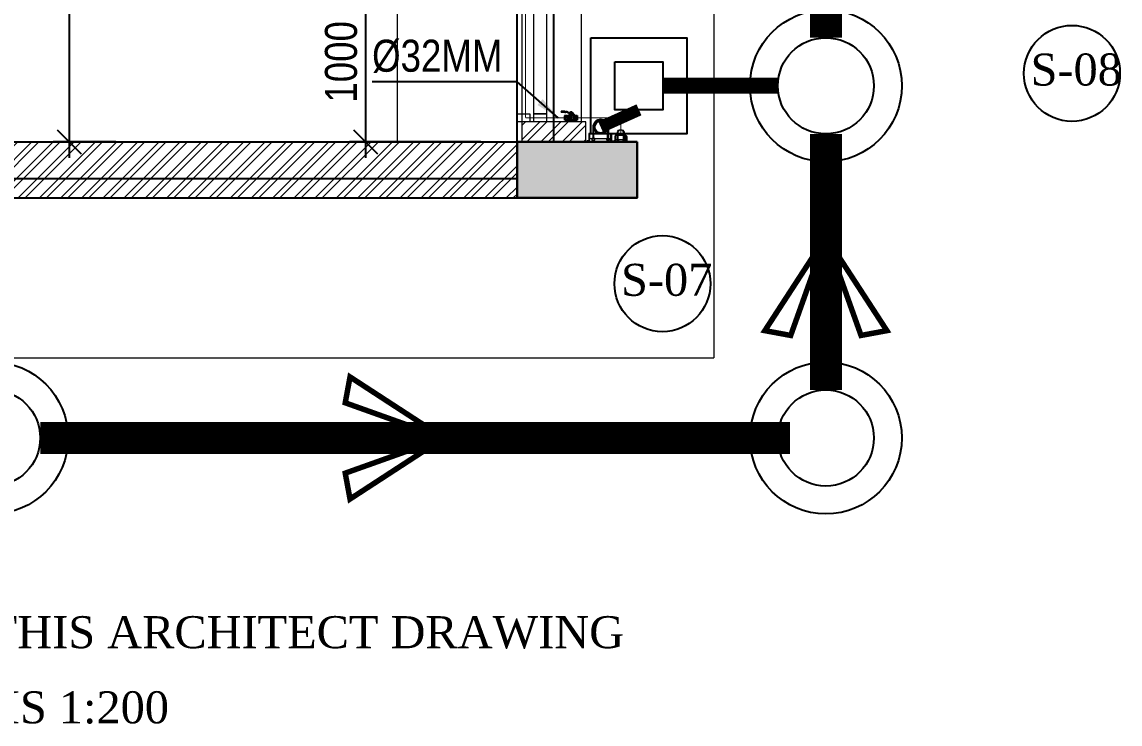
# Model space of a CAD drawing. Header units: inches. Extents: x 5899882 to 5988838, y -468923 to -96891.
# Drawn here: x 5976135 to 5982997, y -150476 to -146091 of the extents above; entities that cross this region are included whole.
import ezdxf

# ---------------------------------------------------------------- set-up
doc = ezdxf.new("R2010")
doc.units = ezdxf.units.IN
doc.header["$MEASUREMENT"] = 0
doc.linetypes.add('1', pattern=[0])
doc.linetypes.add('CONTINOUS', pattern=[0])
doc.layers.get('Defpoints').update_dxf_attribs({"color": 8})
for name, color, linetype in [('0 - SLC- 900mmx 450mm Drainage chamber FOR ETP', 200, 'Continuous'), ('0 slc Sewage flow', 3, 'Continuous'), ('0 slc sleeve', 5, 'Continuous'), ('0- SLC ARCH LAYOUT', 7, 'Continuous'), ('0- SLC DIMENSION', 7, 'Continuous'), ('0-SLC RCC GR. FLOOR', 7, 'Continuous'), ('0-SLC- Waste water down take', 6, 'Continuous'), ('0-SLC-100 MM Soil Ex.hor.line', 190, 'Continuous'), ('0-SLC-100mm Soil Pipe', 190, 'Continuous'), ('0-SLC-75MM EX. WASTE PIPE', 6, 'Continuous'), ('0-SLC-DOMESTIC LINE', 5, 'DOMESTIC_LINE'), ('0-SLC-DRAINAGE CHAMBER', 1, 'Continuous'), ('0-SLC-DRAINAGE LINE FOR ETP', 1, 'CONTINOUS'), ('0-SLC-Gully trap chamber', 4, 'Continuous'), ('Beam1', 30, 'Continuous'), ('colaum1', 42, 'Continuous'), ('P-TEXT', 7, 'Continuous')]:
    doc.layers.add(name, color=color, linetype=linetype)
for name, color, linetype, lineweight in [('0-SLC-CLAMPS', 7, 'Continuous', 9), ('0-SLC-P-Angle', 6, 'Continuous', 0), ('ARCL-HATCH-B', 8, 'Continuous', 5), ('ARLC-COL', 8, 'Continuous', 30), ('ARLC-DIM0', 8, 'Continuous', 5), ('ARLC-DOOR-W', 8, 'Continuous', 5), ('ARLC-ELE0', 8, 'Continuous', 9), ('ARLC-FURN', 8, 'Continuous', 9), ('ARLC-HATCH-C', 8, 'Continuous', 5), ('ARLC-WALL', 8, 'Continuous', 15), ('P-Ball valve', 7, 'Continuous', 0), ('SL- Drainage Line', 30, 'Continuous', 30)]:
    doc.layers.add(name, color=color, linetype=linetype, lineweight=lineweight)
doc.styles.add('ARIAL', font='tahoma.ttf')
doc.styles.get("Standard").update_dxf_attribs({"font": 'arial.ttf'})
doc.styles.add('swis cn bt', font='swissc.ttf')
doc.linetypes.add('DOMESTIC_LINE', pattern='A,0.5,-0.2,["DWS",ARIAL,S=0.1,R=0,X=-0.1,Y=-0.05],-0.25', length=0.95)
doc.dimstyles.new('SLC', dxfattribs={"dimtxt": 200, "dimasz": 150, "dimexe": 100, "dimexo": 0, "dimgap": 50, "dimtad": 1, "dimdec": 0, "dimrnd": 5, "dimzin": 1, "dimdsep": 46, "dimtxsty": 'swis cn bt', "dimblk": 'OBLIQUE', "dimcen": 60, "dimdle": 100, "dimclrd": 256, "dimclre": 256, "dimclrt": 256, "dimazin": 0, "dimtfac": 1, "dimtdec": 0, "dimtofl": 0, "dimtmove": 0, "dimatfit": 3, "dimfxl": 0.18, "dimtolj": 1, "dimtzin": 0, "dimarcsym": 0})
pattern_1 = [(45, (-5944591.39, 107027.8), (-66.2912607, 66.2912607), []), (45, (-5944547.2, 107027.8), (-66.2912607, 66.2912607), [])]

# ---------------------------------------------------------------- blocks, each defined once
blk = doc.blocks.new('A$C3F525F3E')
at = {"layer": 'colaum1', "ltscale": 0.1}
h = blk.add_hatch(color=256, dxfattribs=at)
h.paths.add_polyline_path([(34045, -40175), (34795, -40175), (34795, -39825), (34245, -39825), (34045, -39825)])
h.paths.add_polyline_path([(11933.1, -19024), (11933.1, -19406.9), (12977.2, -19406.9), (12977.2, -19024)], flags=24)
h.paths.add_polyline_path([(11921.5, -32842.1), (11921.5, -33225), (12993.4, -33225), (12993.4, -32842.1)], flags=24)
h.paths.add_polyline_path([(11921.5, -39616.9), (11921.5, -40000), (12991.7, -40000), (12991.7, -39616.9)], flags=24)
at = {"layer": 'Beam1'}
for p, q in [((34045, -39825), (34045, -33675)), ((34275, -39825), (34275, -33675)), ((25645, -40175), (34045, -40175))]:
    blk.add_line(p, q, dxfattribs=at)
at = {"layer": 'Beam1', "ltscale": 0.1}
for p, q in [((25645, -39825), (34045, -39825)), ((25645, -40055), (34045, -40055))]:
    blk.add_line(p, q, dxfattribs=at)
at = {"layer": 'colaum1'}
blk.add_lwpolyline([(34795, -39825), (34045, -39825), (34045, -40175), (34795, -40175)], close=True, dxfattribs=at)
blk = doc.blocks.new('an80')
for points in [[(-46, 0), (-46, 66.3), (-51, 66.3), (-51, 76.3), (-35, 76.3), (-35, 66.3), (-40, 66.3), (-40, 0)], [(46, 0), (46, 66.3), (51, 66.3), (51, 76.3), (35, 76.3), (35, 66.3), (40, 66.3), (40, 0)]]:
    blk.add_lwpolyline(points)
for radius in [46, 40]:
    blk.add_arc((0, 0), radius, 180, 360)
blk = doc.blocks.new('80mm')
at = {"layer": '0-SLC- Waste water down take', "const_width": 5}
blk.add_lwpolyline([(-37.5, 0, 1), (37.5, 0, 1)], format="xyb", close=True, dxfattribs=at)
at = {"layer": '0-SLC- Waste water down take'}
for radius in [40, 35]:
    blk.add_circle((0, 0), radius, dxfattribs=at)
blk = doc.blocks.new('DSF')
at = {"layer": '0-SLC-CLAMPS'}
for points in [[(1498.4503, 220.3213), (1498.4469, 220.3213, -0.414214), (1498.4416, 220.3267), (1498.4416, 220.3267), (1498.4611, 220.3267), (1498.4611, 220.2737, -0.414214), (1498.4557, 220.2791), (1498.4557, 220.3159, 0.414214)], [(1498.6042, 220.3213), (1498.6076, 220.3213, 0.414214), (1498.613, 220.3267), (1498.613, 220.3267), (1498.5935, 220.3267), (1498.5935, 220.2737, 0.414214), (1498.5988, 220.2791), (1498.5988, 220.3159, -0.414214)]]:
    blk.add_lwpolyline(points, format="xyb", close=True, dxfattribs=at)
blk.add_lwpolyline([(1498.5935, 220.3055), (1498.4611, 220.3055), (1498.4611, 220.2737), (1498.5935, 220.2737)], close=True, dxfattribs=at)
at = {"layer": '0-SLC- Waste water down take', "lineweight": 0, "ltscale": 12, "xscale": 0.0010714285714286, "yscale": 0.0010714285714286, "zscale": 0.0010714285714286}
blk.add_blockref('80mm', (1498.5241, 220.2345), dxfattribs=at)
at = {"layer": '0-SLC-CLAMPS', "xscale": 0.0010714285714286, "yscale": 0.0010714285714286, "zscale": 0.0010714285714286}
blk.add_blockref('an80', (1498.5241, 220.2345), dxfattribs=at)
blk = doc.blocks.new('Hex Nut - 10 mm side')
at = {"color": 0, "linetype": 'Continuous'}
for p, q in [((-7, -7), (-7, 7)), ((-1, 9), (-6, 9)), ((-1, 5), (-6, 5)), ((0, -7), (0, 7)), ((-1, -5), (-6, -5)), ((-1, -9), (-6, -9))]:
    blk.add_line(p, q, dxfattribs=at)
for centre, radius, start, end in [((-3, 7), 4.19, 147.1328, 212.8672), ((9, 0), 15.7, 163.2213, 196.7787), ((-4, 7), 4.19, 327.1328, 32.8672), ((-16, 0), 15.7, 343.2213, 16.7787), ((-3, -7), 4.19, 147.1328, 212.8672), ((-4, -7), 4.19, 327.1328, 32.8672)]:
    blk.add_arc(centre, radius, start, end, dxfattribs=at)
blk = doc.blocks.new('balval')
at = {"layer": 'P-TEXT', "color": 7}
for p, q in [((-206, 141), (-218, 122)), ((-218, -125), (-218, 122)), ((-207, -90), (-207, 86)), ((-75, 86), (-207, 86)), ((-74, 141), (-206, 141)), ((0, 145), (64, 144)), ((31, 164), (31, 262)), ((31, 164), (47, 164)), ((47, 164), (47, 246)), ((67, 298), (222, 297)), ((83, 281), (226, 281)), ((136, -17), (186, 44)), ((186, 44), (260, -17)), ((261, 143), (286, 120)), ((286, 120), (285, -127)), ((357, 120), (286, 120)), ((294, 302), (376, 365)), ((299, 286), (380, 348)), ((356, -127), (357, 120)), ((368, 139), (357, 120)), ((367, -91), (368, 85)), ((536, 139), (368, 139)), ((535, 84), (368, 85)), ((394, 369), (479, 369)), ((398, 353), (479, 353)), ((533, 381), (479, 369)), ((533, 349), (479, 353)), ((533, 381), (760, 380)), ((533, 349), (762, 348)), ((535, -92), (535, 84)), ((536, 139), (547, 120)), ((547, 120), (546, -128)), ((760, 380), (762, 348)), ((-218, -2), (-229, -2)), ((-207, -145), (-218, -125)), ((-75, -90), (-207, -90)), ((-75, -145), (-207, -145)), ((0, -149), (258, -150)), ((186, -77), (136, -17)), ((260, -17), (186, -77)), ((259, -150), (285, -127)), ((356, -127), (285, -127)), ((367, -146), (356, -127)), ((535, -92), (367, -91)), ((535, -147), (367, -146)), ((535, -147), (546, -128))]:
    blk.add_line(p, q, dxfattribs=at)
for points in [[(-74, 163), (-39, 163), (-40, -162), (-75, -162)], [(-39, 163), (0, 163), (0, -163), (-40, -162)], [(85, 217), (215, 216), (215, 237), (85, 238)], [(266, -83), (129, -83), (130, 50), (266, 49)], [(260, -77), (135, -77), (136, 44), (260, 43)], [(260, -145), (135, -144), (135, -89), (260, -89)]]:
    blk.add_lwpolyline(points, close=True, dxfattribs=at)
for points in [[(259, 144), (260, 216), (64, 217), (64, 144)], [(136, 118), (136, 88), (260, 87), (261, 143), (258, 143)]]:
    blk.add_lwpolyline(points, dxfattribs=at)
for centre, radius, start, end in [((-181, 112), 36.2, 145.90551, 225.80836), ((-125, 42), 93.2, 151.61979, 208.04179), ((67, 262), 35.7, 89.83079, 179.83079), ((83, 246), 35.7, 89.83079, 179.83079), ((162, 312), 195, 239.6656, 299.54462), ((224, 832), 535, 269.76756, 277.56373), ((228, 816), 535, 269.76756, 277.56373), ((259, 142), 1.79, 48.40123, 123.4962), ((450, 40), 93.2, 151.61979, 208.04179), ((393, 111), 36.2, 145.90551, 225.80836), ((394, 334), 35.7, 89.83079, 120.09191), ((398, 317), 35.7, 89.83079, 120.09191), ((510, 110), 36.2, 313.85321, 33.75606), ((453, 40), 93.2, 331.61979, 28.04179), ((-125, -46), 93.2, 151.61979, 208.04179), ((-182, -116), 36.2, 133.85321, 213.75606), ((258, -148), 1.79, 269.83079, 311.26035), ((449, -48), 93.2, 151.61979, 208.04179), ((392, -118), 36.2, 133.85321, 213.75606), ((453, -48), 93.2, 331.61979, 28.04179), ((510, -118), 36.2, 325.90551, 45.80836)]:
    blk.add_arc(centre, radius, start, end, dxfattribs=at)
at = {"layer": 'P-TEXT', "color": 7, "xscale": 6.18499828221724, "yscale": 6.18499828221724, "zscale": 6.18499828221724, "rotation": 269.8307868527402}
for p in [(150, 298), (150, 238)]:
    blk.add_blockref('Hex Nut - 10 mm side', p, dxfattribs=at)
blk = doc.blocks.new('gr.floor')
at = {"layer": 'ARCL-HATCH-B'}
h = blk.add_hatch(dxfattribs=at)
h.set_pattern_fill('ANSI32', color=256, scale=250)
h.set_pattern_definition(pattern_1)
h.paths.add_polyline_path([(34475, -39700), (34075, -39700), (34075, -39825), (34475, -39825)])
h = blk.add_hatch(dxfattribs=at)
h.set_pattern_fill('ANSI32', color=256, scale=250)
h.set_pattern_definition(pattern_1)
h.paths.add_polyline_path([(34045, -39825), (25645, -39825), (25645, -40175), (34045, -40175)])
at = {"layer": 'ARLC-HATCH-C', "ltscale": 0.1}
h = blk.add_hatch(color=256, dxfattribs=at)
h.paths.add_polyline_path([(34045, -40175), (34795, -40175), (34795, -39825), (34245, -39825), (34045, -39825)])
h.paths.add_polyline_path([(11933.1, -19024), (11933.1, -19406.9), (12977.2, -19406.9), (12977.2, -19024)], flags=24)
h.paths.add_polyline_path([(11921.5, -32842.1), (11921.5, -33225), (12993.4, -33225), (12993.4, -32842.1)], flags=24)
h.paths.add_polyline_path([(11921.5, -39616.9), (11921.5, -40000), (12991.7, -40000), (12991.7, -39616.9)], flags=24)
at = {"layer": 'ARLC-COL'}
blk.add_lwpolyline([(34795, -39825), (34045, -39825), (34045, -40175), (34795, -40175)], close=True, dxfattribs=at)
at = {"layer": 'ARLC-DIM0'}
blk.add_lwpolyline([(34125, -39650), (34125, -39700), (34045, -39700), (34045, -39650)], close=True, dxfattribs=at)
at = {"layer": 'ARLC-DOOR-W'}
for points in [[(34150, -38630), (34230, -38630), (34230, -39650), (34150, -39650)], [(34230, -39650), (34230, -39700), (34150, -39700), (34150, -39650)]]:
    blk.add_lwpolyline(points, close=True, dxfattribs=at)
at = {"layer": 'ARLC-ELE0'}
for p, q in [((35275, -26025), (35275, -41175)), ((34075, -38580), (34075, -39700)), ((34445, -38580), (34445, -39700)), ((25081, -41175), (35275, -41175))]:
    blk.add_line(p, q, dxfattribs=at)
at = {"layer": 'ARLC-FURN'}
blk.add_line((33295, -29925), (33295, -39825), dxfattribs=at)
at = {"layer": 'ARLC-WALL', "ltscale": 0.005}
blk.add_line((34275, -38580), (34275, -39700), dxfattribs=at)
at = {"layer": 'ARLC-WALL', "ltscale": 0.1}
for p, q in [((25645, -39825), (34045, -39825)), ((25645, -40175), (34045, -40175))]:
    blk.add_line(p, q, dxfattribs=at)
at = {"layer": 'ARLC-WALL'}
blk.add_lwpolyline([(34475, -39700), (34075, -39700), (34075, -39825), (34475, -39825)], close=True, dxfattribs=at)
blk = doc.blocks.new('_OBLIQUE')
at = {"color": 0, "linetype": 'ByBlock'}
blk.add_line((-0.5, -0.5), (0.5, 0.5), dxfattribs=at)
blk = doc.blocks.new('*D465')
at = {"layer": '0- SLC DIMENSION', "lineweight": -2, "transparency": 16777216}
for p, q in [((5978282.5, -145740.4), (5978282.5, -146939.5)), ((5979002.6, -145840.4), (5978182.5, -145840.4)), ((5979002.6, -146839.5), (5978182.5, -146839.5))]:
    blk.add_line(p, q, dxfattribs=at)
at = {"layer": 'Defpoints', "color": 0, "transparency": 16777216}
for p in [(5979002.6, -145840.4), (5978282.5, -146839.5), (5979002.6, -146839.5)]:
    blk.add_point(p, dxfattribs=at)
at = {"layer": '0- SLC DIMENSION', "lineweight": -2, "transparency": 16777216, "xscale": 150, "yscale": 150, "zscale": 150}
for p, rotation in [((5978282.5, -145840.4), 90), ((5978282.5, -146839.5), 270)]:
    blk.add_blockref('_OBLIQUE', p, dxfattribs=dict(at, rotation=rotation))
at = {"layer": '0- SLC DIMENSION', "transparency": 16777216, "insert": (5978129.8, -146339.9), "char_height": 200, "attachment_point": 5, "rotation": 90, "style": 'swis cn bt'}
blk.add_mtext('\\A1;1000', dxfattribs=at)
blk = doc.blocks.new('*D468')
at = {"layer": '0- SLC DIMENSION', "lineweight": -2, "transparency": 16777216}
for p, q in [((5976430.5, -143559.5), (5976430.5, -146939.5)), ((5976722, -143659.5), (5976330.5, -143659.5)), ((5976722, -146839.5), (5976330.5, -146839.5))]:
    blk.add_line(p, q, dxfattribs=at)
at = {"layer": 'Defpoints', "color": 0, "transparency": 16777216}
for p in [(5976722, -143659.5), (5976430.5, -146839.5), (5976722, -146839.5)]:
    blk.add_point(p, dxfattribs=at)
at = {"layer": '0- SLC DIMENSION', "lineweight": -2, "transparency": 16777216, "xscale": 150, "yscale": 150, "zscale": 150}
for p, rotation in [((5976430.5, -143659.5), 90), ((5976430.5, -146839.5), 270)]:
    blk.add_blockref('_OBLIQUE', p, dxfattribs=dict(at, rotation=rotation))
at = {"layer": '0- SLC DIMENSION', "transparency": 16777216, "insert": (5976277.8, -145249.5), "char_height": 200, "attachment_point": 5, "rotation": 90, "style": 'swis cn bt'}
blk.add_mtext('\\A1;3180', dxfattribs=at)
blk = doc.blocks.new('2549')
at = {"layer": 'SL- Drainage Line', "color": 3, "lineweight": 0, "const_width": 0.0343}
for points in [[(0, 0), (-0.5863, 0.3813), (-0.6162, 0.2198), (0, 0)], [(0, 0), (-0.5863, -0.3813), (-0.6162, -0.2198), (0, 0)]]:
    blk.add_lwpolyline(points, dxfattribs=at)
blk = doc.blocks.new('A$C53221778')
at = {"layer": '0-SLC-Gully trap chamber'}
for points in [[(-0.3, 0.3), (0.3, 0.3), (0.3, -0.3), (-0.3, -0.3)], [(-0.15, 0.15), (0.15, 0.15), (0.15, -0.15), (-0.15, -0.15)]]:
    blk.add_lwpolyline(points, close=True, dxfattribs=at)
blk = doc.blocks.new('DDDDDDDDDDDD')
at = {"layer": '0-SLC-DRAINAGE CHAMBER', "color": 20}
for radius in [474.5, 300]:
    blk.add_circle((0, 0), radius, dxfattribs=at)

msp = doc.modelspace()

# ---------------------------------------------------------------- linework, layer by layer
at = {"layer": '0-SLC-DRAINAGE CHAMBER', "color": 20}
msp.add_circle((5982697, -146412), 300, dxfattribs=at)

# ---------------------------------------------------------------- block references
at = {"layer": '0- SLC ARCH LAYOUT'}
msp.add_blockref('gr.floor', (5945183.9, -107014.5), dxfattribs=at)

# ---------------------------------------------------------------- texts
at = {"layer": '0-SLC-DRAINAGE CHAMBER', "color": 0, "insert": (5982438.1, -146287.9), "char_height": 200, "attachment_point": 1, "rotation": 0.00671}
msp.add_mtext('{\\fTimes New Roman|b0|i0|c0|p18;S-08}', dxfattribs=at)

# ---------------------------------------------------------------- next in the draw order: linework, layer by layer
at = {"layer": '0-SLC-100 MM Soil Ex.hor.line', "const_width": 100}
msp.add_lwpolyline([(5980141, -146489.5), (5980858.9, -146489.5)], dxfattribs=at)
at = {"layer": '0-SLC-75MM EX. WASTE PIPE', "const_width": 75}
msp.add_lwpolyline([(5979751.4, -146747.3), (5979991, -146639.5)], dxfattribs=at)
at = {"layer": '0-SLC-DOMESTIC LINE', "color": 5, "linetype": '1', "const_width": 5}
for points in [[(5979282, -146689.5), (5979282, -140864.5), (5972078.9, -140864.5)], [(5979877.1, -146784.1), (5979877.5, -146689.5), (5979282, -146689.5)]]:
    msp.add_lwpolyline(points, dxfattribs=at)
at = {"layer": '0-SLC-DOMESTIC LINE', "color": 5, "linetype": '1', "const_width": 3.2}
msp.add_lwpolyline([(5979877.3, -146800.3, -1), (5979877.3, -146766.1, -1), (5979877.3, -146800.3)], format="xyb", dxfattribs=at)
at = {"layer": '0-SLC-DRAINAGE CHAMBER', "color": 20}
msp.add_circle((5980137.5, -147725.5), 300, dxfattribs=at)
at = {"layer": '0-SLC-DRAINAGE LINE FOR ETP', "color": 1, "linetype": 'ByBlock', "lineweight": 30, "ltscale": 0.3, "const_width": 200}
for points in [[(5981158.9, -146189.5), (5981158.9, -141639.5)], [(5981158.9, -148389.4), (5981158.9, -146789.5)], [(5976248.9, -148689.4), (5980933.8, -148689.4)]]:
    msp.add_lwpolyline(points, dxfattribs=at)
at = {"layer": '0-SLC-P-Angle', "color": 0}
for points in [[(5979859.5, -146779.4), (5979859.5, -146825.3), (5979862.2, -146825.3), (5979862.2, -146830.7), (5979853.6, -146830.7), (5979853.6, -146825.3), (5979856.3, -146825.3), (5979856.3, -146779.4, -0.80169), (5979897.4, -146779.4), (5979897.4, -146825.3), (5979900.1, -146825.3), (5979900.1, -146830.7), (5979891.5, -146830.7), (5979891.5, -146825.3), (5979894.2, -146825.3), (5979894.2, -146779.4, 0.766137)], [(5979834.8, -146834.6), (5979825.1, -146834.6, 0.414214), (5979820.2, -146839.5), (5979820.2, -146839.5), (5979844.6, -146839.5), (5979844.6, -146800.3, 0.414214), (5979839.7, -146805.2), (5979839.7, -146829.7, -0.414214)], [(5979919.2, -146834.6), (5979929, -146834.6, -0.414214), (5979933.8, -146839.5), (5979933.8, -146839.5), (5979909.4, -146839.5), (5979909.4, -146800.3, -0.414214), (5979914.3, -146805.2), (5979914.3, -146829.7, 0.414214)]]:
    msp.add_lwpolyline(points, format="xyb", close=True, dxfattribs=at)
msp.add_lwpolyline([(5979844.5, -146800.3), (5979844.5, -146825), (5979909.4, -146825), (5979909.4, -146800.3)], close=True, dxfattribs=at)

# ---------------------------------------------------------------- next in the draw order: block references
at = {"layer": '0 - SLC- 900mmx 450mm Drainage chamber FOR ETP'}
for p in [(5981158.9, -146489.5), (5975948.9, -148689.4), (5981158.9, -148689.4)]:
    msp.add_blockref('DDDDDDDDDDDD', p, dxfattribs=at)
at = {"layer": '0 slc Sewage flow', "xscale": -1000, "yscale": 1000, "zscale": 1000}
for p, rotation in [((5981158.9, -147432.6), 270.000000000137), ((5978771.4, -148689.4), 180)]:
    msp.add_blockref('2549', p, dxfattribs=dict(at, rotation=rotation))
at = {"layer": '0-SLC RCC GR. FLOOR', "color": 1}
msp.add_blockref('A$C3F525F3E', (5945183.9, -107014.5), dxfattribs=at)
at = {"layer": '0-SLC-100mm Soil Pipe', "color": 30, "xscale": 1000, "yscale": 1000, "zscale": 1000, "rotation": 180}
msp.add_blockref('DSF', (7478275.6, 73487.2), dxfattribs=at)
at = {"layer": '0-SLC-Gully trap chamber', "extrusion": (0, 0, -1), "xscale": -1000, "yscale": 1000, "zscale": -1000}
msp.add_blockref('A$C53221778', (-5979991, -146489.5), dxfattribs=at)
at = {"layer": 'P-Ball valve', "lineweight": 50, "xscale": -0.10247897088, "yscale": 0.10247897088, "zscale": 0.10247897088}
msp.add_blockref('balval', (5979582.5, -146689.5), dxfattribs=at)

# ---------------------------------------------------------------- next in the draw order: texts
at = {"layer": '0 slc sleeve', "color": 0, "char_height": 200, "width": 9073.06, "attachment_point": 1, "style": 'ARIAL'}
for s, insert in [('{\\fTimes New Roman|b0|i0|c0|p18;NOTE - ALL SINK POSITION REFER THIS ARCHITECT DRAWING }', (5970953.5, -149802.4, 0)), ('{\\fTimes New Roman|b0|i0|c0|p18;NOTE - ALL DRAINAGE PIPE SLOPE IS 1:200}', (5970953.5, -150271.9, 0))]:
    msp.add_mtext(s, dxfattribs=dict(at, insert=insert))
at = {"layer": '0-SLC-DOMESTIC LINE', "linetype": '1', "insert": (5978322.9, -146201.5), "char_height": 200, "width": 687.595, "attachment_point": 1}
msp.add_mtext('{\\fSwis721 Cn BT|b0|i0|c0|p34;%%C32MM}', dxfattribs=at)
at = {"layer": '0-SLC-DRAINAGE CHAMBER', "color": 0, "insert": (5979878.6, -147601.4), "char_height": 200, "attachment_point": 1, "rotation": 0.00671}
msp.add_mtext('{\\fTimes New Roman|b0|i0|c0|p18;S-07}', dxfattribs=at)

# ---------------------------------------------------------------- next in the draw order: dimensions: what is measured, and where the dimension line sits
at = {"layer": '0- SLC DIMENSION'}
for base, p1, p2, picture, middle in [((5976430.5, -146839.5), (5976722, -143659.5), (5976722, -146839.5), '*D468', (5976277.8, -145249.5)), ((5978282.5, -146839.5), (5979002.6, -145840.4), (5979002.6, -146839.5), '*D465', (5978129.8, -146339.9))]:
    dim = msp.add_linear_dim(base=base, p1=p1, p2=p2, angle=90, dimstyle='SLC', override={"dimfxl": 0}, dxfattribs=at)
    dim.commit()
    dim.dimension.update_dxf_attribs({"geometry": picture, "text_midpoint": middle})

# ---------------------------------------------------------------- next in the draw order: leaders
at = {"layer": '0-SLC-DOMESTIC LINE', "linetype": '1'}
msp.add_leader([(5979485.5, -146689.5), (5979228.9, -146465), (5978322.9, -146465)], dimstyle='SLC', override={"dimgap": 50, "dimtad": 0, "dimfxlon": 1}, dxfattribs=at)

doc.saveas('drawing.dxf')
